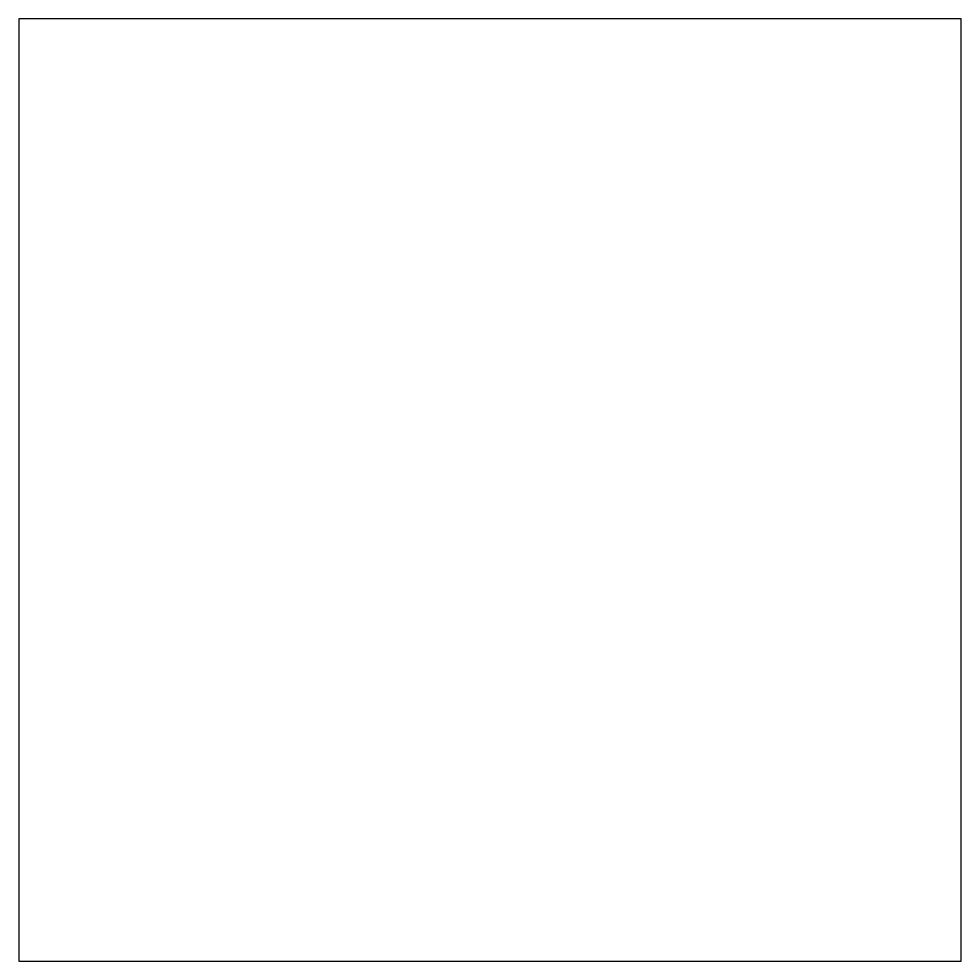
# Model space of a CAD drawing. Header units: metres. Extents: x 0 to 100, y 0 to 100.
import ezdxf

# ---------------------------------------------------------------- set-up
doc = ezdxf.new("R2010")
doc.units = ezdxf.units.M

msp = doc.modelspace()

# ---------------------------------------------------------------- linework, layer by layer
at = {"layer": 'PECAS_2D'}
msp.add_lwpolyline([(0, 0), (100, 0), (100, 100), (0, 100)], close=True, dxfattribs=at)

doc.saveas('drawing.dxf')
